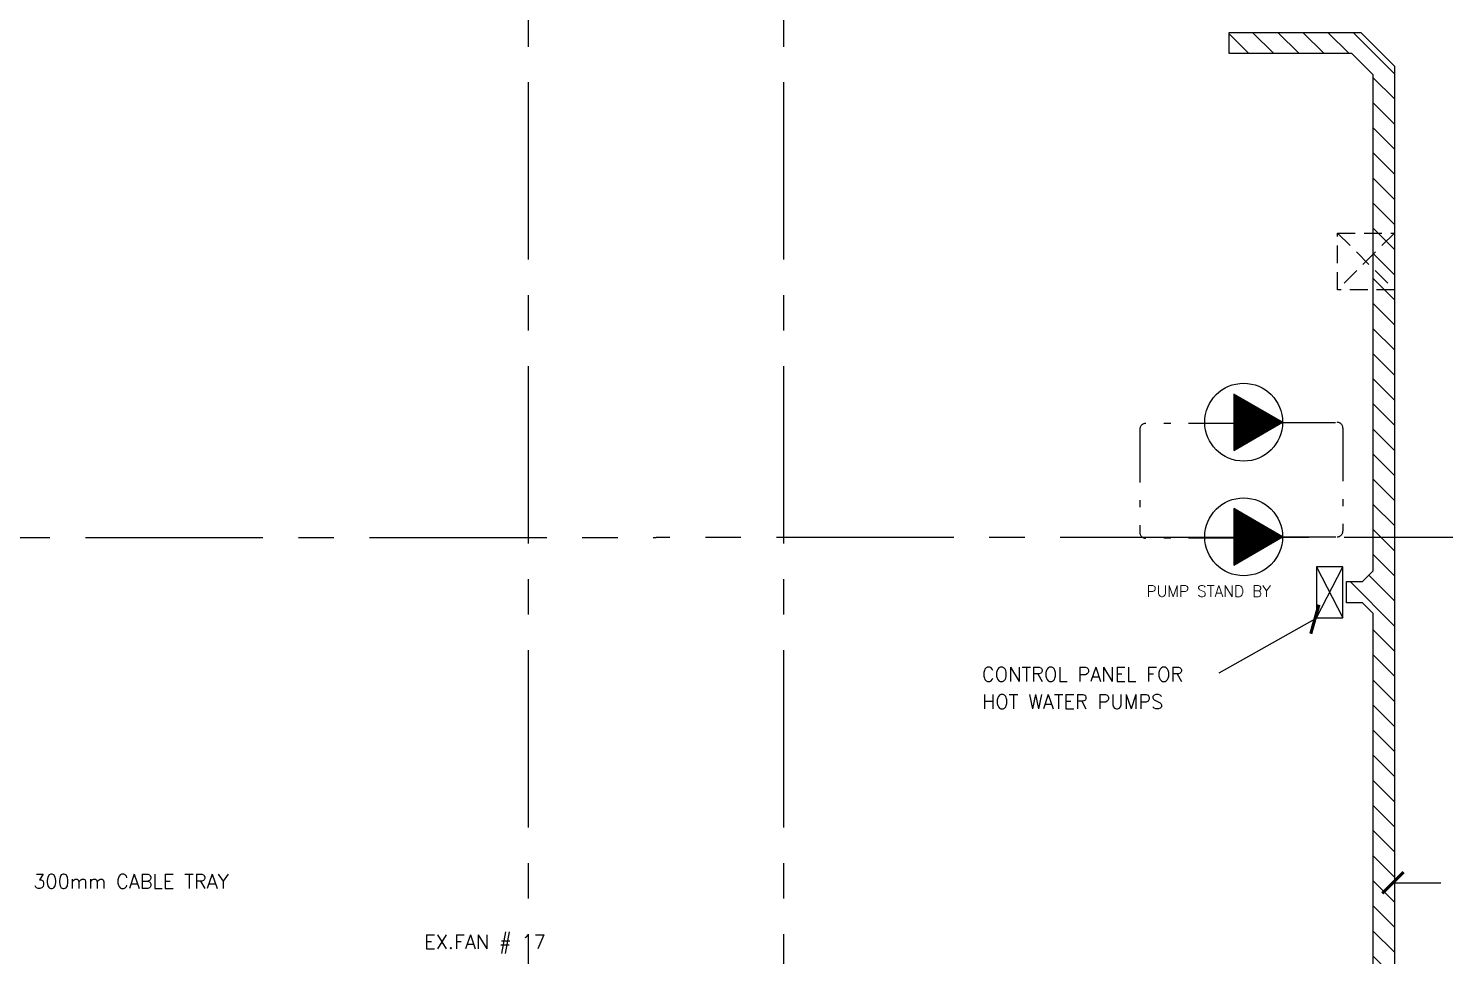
# Model space of a CAD drawing. Extents: x 88808.2 to 88901.9, y 39921.6 to 40000.1.
# Drawn here: x 88868.13 to 88888.08, y 39959.81 to 39972.87 of the extents above; entities that cross this region are included whole.
import ezdxf
from ezdxf.enums import TextEntityAlignment as Align

# ---------------------------------------------------------------- set-up
doc = ezdxf.new("R2010")
doc.units = 0
doc.header["$MEASUREMENT"] = 0
for name, pattern in [('2DASHES', [1.7, 0.75, -0.25, 0.1, -0.25, 0.1, -0.25]), ('CENTERX2', [4, 2.5, -0.5, 0.5, -0.5]), ('HIDDEN', [0.375, 0.25, -0.125])]:
    doc.linetypes.add(name, pattern=pattern)
doc.layers.get('0').update_dxf_attribs({"color": 9, "linetype": 'CONTINUOUS'})
for name, color, linetype in [('AX', 9, 'CONTINUOUS'), ('AXES', 11, 'CENTERX2'), ('E-HATCH', 11, 'CONTINUOUS'), ('E-SOCKETS', 4, 'CONTINUOUS'), ('E-TRAY', 2, 'CONTINUOUS'), ('RM-NAME', 2, 'CONTINUOUS'), ('SHAFT', 9, 'CONTINUOUS')]:
    doc.layers.add(name, color=color, linetype=linetype)
doc.styles.add('ROMANS', font='ROMANS.shx')
doc.dimstyles.new('STANDARD in', dxfattribs={"dimtxt": 0.24, "dimasz": 0.1, "dimexe": 0.07, "dimexo": 0.07, "dimgap": 0.05, "dimtad": 1, "dimdec": 3, "dimzin": 0, "dimdsep": 46, "dimtxsty": 'ROMANS', "dimblk": 'ARCHTICK', "dimcen": 0.05, "dimdle": 0.05, "dimclrd": 4, "dimclre": 4, "dimclrt": 2, "dimadec": 0, "dimazin": 0, "dimtfac": 1, "dimtdec": 3, "dimtmove": 2, "dimatfit": 3, "dimldrblk": 'ARCHTICK', "dimfxl": 0, "dimtolj": 1, "dimtzin": 0, "dimarcsym": 0})

msp = doc.modelspace()

# ---------------------------------------------------------------- hatches: boundary and pattern name
at = {"layer": 'AX'}
h = msp.add_hatch(dxfattribs=at)
h.set_pattern_fill('ANSI31', color=2, scale=80, angle=180, style=0)
h.set_pattern_definition([(225.0000004, (88783.363185, 40062.205783), (0.00707106774, -0.00707106784), [])])
h.paths.add_polyline_path([(88885.796, 39967.325), (88885.109, 39967.722), (88885.109, 39966.928)])
h = msp.add_hatch(dxfattribs=at)
h.set_pattern_fill('ANSI31', color=2, scale=80, angle=180, style=0)
h.set_pattern_definition([(225.0000004, (88783.363185, 40060.5913), (0.00707106774, -0.00707106784), [])])
h.paths.add_polyline_path([(88885.796, 39965.71), (88885.109, 39966.107), (88885.109, 39965.313)])
at = {"layer": 'E-HATCH', "linetype": 'Continuous'}
h = msp.add_hatch(dxfattribs=at)
h.set_pattern_fill('ANSI31', color=256, scale=2, angle=90, style=0)
h.paths.add_polyline_path([(88867.887, 39957.929), (88867.787, 39958.029), (88862.723, 39958.029), (88862.573, 39957.879), (88862.573, 39957.219), (88862.573, 39941.606), (88862.773, 39941.406), (88874.815, 39941.406), (88874.965, 39941.556), (88874.965, 39944.618), (88875.265, 39944.618), (88875.265, 39941.556), (88875.415, 39941.406), (88886.279, 39941.406), (88886.529, 39941.156), (88887.094, 39941.156), (88887.194, 39941.256), (88887.194, 39945.911), (88887.094, 39946.011), (88884.695, 39946.011), (88884.695, 39946.161), (88887.094, 39946.161), (88887.194, 39946.261), (88887.194, 39950.767), (88887.094, 39950.867), (88885.059, 39950.867), (88885.059, 39951.017), (88887.156, 39951.017), (88887.344, 39950.829), (88887.344, 39941.194), (88887.156, 39941.006), (88886.429, 39941.006), (88862.607, 39941.006), (88862.173, 39941.44), (88862.173, 39957.219), (88862.173, 39957.879), (88862.023, 39958.029), (88859.916, 39958.029), (88859.364, 39958.581), (88859.364, 39959.45), (88859.964, 39959.45), (88859.964, 39958.829), (88860.164, 39958.629), (88866.993, 39958.629), (88867.193, 39958.829), (88867.193, 39963.453), (88867.093, 39963.553), (88862.323, 39963.553), (88862.323, 39963.703), (88863.293, 39963.703), (88863.393, 39963.803), (88863.393, 39965.576), (88863.543, 39965.576), (88863.543, 39963.803), (88863.643, 39963.703), (88867.093, 39963.703), (88867.193, 39963.803), (88867.193, 39967.188), (88867.493, 39967.188), (88867.493, 39958.829), (88867.693, 39958.629), (88886.923, 39958.629), (88887.073, 39958.779), (88887.073, 39964.629), (88886.923, 39964.779), (88886.694, 39964.779), (88886.694, 39965.079), (88886.923, 39965.079), (88887.073, 39965.229), (88887.073, 39972.217), (88886.773, 39972.517), (88885.042, 39972.517), (88885.042, 39972.817), (88886.897, 39972.817), (88887.373, 39972.342), (88887.373, 39958.779), (88887.523, 39958.629), (88894.046, 39958.629), (88894.046, 39958.029), (88868.137, 39958.029), (88868.037, 39957.929), (88868.037, 39955.431), (88867.887, 39955.431)])

# ---------------------------------------------------------------- linework, layer by layer
at = {"layer": 'AX', "color": 2}
for p, q in [((88885.796, 39967.325), (88885.109, 39967.722)), ((88885.109, 39967.722), (88885.109, 39966.928)), ((88885.109, 39966.928), (88885.796, 39967.325)), ((88885.796, 39965.71), (88885.109, 39966.107)), ((88885.109, 39966.107), (88885.109, 39965.313)), ((88885.109, 39965.313), (88885.796, 39965.71))]:
    msp.add_line(p, q, dxfattribs=at)
at = {"layer": 'AX', "color": 6, "linetype": '2DASHES'}
for p, q in [((88885.221, 39967.306), (88883.865, 39967.306)), ((88885.792, 39967.323), (88886.564, 39967.323)), ((88883.785, 39967.226), (88883.785, 39965.772)), ((88886.644, 39967.243), (88886.644, 39965.789)), ((88885.796, 39965.71), (88886.58, 39965.71)), ((88885.221, 39965.692), (88883.865, 39965.692))]:
    msp.add_line(p, q, dxfattribs=at)
at = {"layer": 'AX', "color": 3}
for centre, major_axis, start_param, end_param in [((88885.247, 39967.325), (0.388, 0.388), 5.497787, 11.780972), ((88885.247, 39965.71), (-0.388, 0.388), 3.926991, 10.210176)]:
    msp.add_ellipse(centre, major_axis=major_axis, ratio=1, start_param=start_param, end_param=end_param, dxfattribs=at)
at = {"layer": 'AX', "color": 6, "linetype": '2DASHES'}
for centre, major_axis, start_param, end_param in [((88883.865, 39967.226), (0.0566, 0.0566), 0.785398, 2.356194), ((88883.865, 39967.226), (0.0566, 0.0566), 0.785398, 2.356194), ((88886.564, 39967.243), (-0.0566, 0.0566), 3.926991, 5.497787), ((88886.564, 39967.243), (-0.0566, 0.0566), 3.926991, 5.497787), ((88883.865, 39965.772), (-0.0566, 0.0566), 0.785398, 2.356194), ((88883.865, 39965.772), (-0.0566, 0.0566), 0.785398, 2.356194), ((88886.564, 39965.789), (0.0566, 0.0566), 3.926991, 5.497787)]:
    msp.add_ellipse(centre, major_axis=major_axis, ratio=1, start_param=start_param, end_param=end_param, dxfattribs=at)
at = {"layer": 'AXES'}
for p, q in [((88875.17, 39921.615), (88875.17, 39999.428)), ((88878.77, 39921.615), (88878.77, 39999.428)), ((88808.93, 39965.7), (88876.97, 39965.7)), ((88901.164, 39965.7), (88876.97, 39965.7))]:
    msp.add_line(p, q, dxfattribs=at)
at = {"layer": 'E-SOCKETS'}
for points in [[(88886.644, 39965.289), (88886.273, 39965.289), (88886.644, 39964.569), (88886.644, 39964.569)], [(88886.644, 39965.289), (88886.273, 39965.289), (88886.273, 39964.569), (88886.644, 39964.569)], [(88886.644, 39965.289), (88886.273, 39965.289), (88886.273, 39964.569), (88886.273, 39964.569)]]:
    msp.add_lwpolyline(points, close=True, dxfattribs=at)
at = {"layer": 'E-TRAY', "color": 4}
msp.add_lwpolyline([(88867.693, 39958.629), (88886.923, 39958.629), (88887.073, 39958.779), (88887.073, 39964.629), (88886.923, 39964.779), (88886.694, 39964.779), (88886.694, 39965.079), (88886.923, 39965.079), (88887.073, 39965.229), (88887.073, 39972.217), (88886.773, 39972.517), (88885.042, 39972.517), (88885.042, 39972.817), (88886.897, 39972.817), (88887.373, 39972.342), (88887.373, 39958.779), (88887.523, 39958.629), (88894.046, 39958.629), (88894.046, 39958.029), (88868.137, 39958.029), (88868.037, 39957.929)], dxfattribs=at)
at = {"layer": 'SHAFT', "linetype": 'HIDDEN'}
for p, q in [((88886.57, 39969.99), (88887.37, 39969.19)), ((88887.37, 39969.99), (88886.57, 39969.19))]:
    msp.add_line(p, q, dxfattribs=at)
msp.add_lwpolyline([(88886.57, 39969.99), (88887.37, 39969.99), (88887.37, 39969.19), (88886.57, 39969.19)], close=True, dxfattribs=at)

# ---------------------------------------------------------------- texts
at = {"layer": 'E-TRAY', "color": 4, "style": 'ROMANS'}
for s, p in [('CONTROL PANEL FOR', (88881.56, 39963.673)), ('HOT WATER PUMPS', (88881.56, 39963.288)), ('300mm CABLE TRAY', (88868.196, 39960.756))]:
    msp.add_text(s, height=0.2, dxfattribs=at).set_placement(p)
at = {"layer": 'RM-NAME', "style": 'ROMANS', "width": 1}
for s, height, p in [('PUMP STAND BY', 0.16, (88884.755, 39964.945)), ('EX.FAN # 17', 0.2, (88874.559, 39959.991))]:
    msp.add_text(s, height=height, dxfattribs=at).set_placement(p, align=Align.MIDDLE)

# ---------------------------------------------------------------- leaders
at = {"linetype": 'Continuous'}
for points in [[(88886.25, 39964.549), (88884.896, 39963.79)], [(88887.35, 39960.837), (88888.027, 39960.837)]]:
    msp.add_leader(points, dimstyle='STANDARD in', override={"dimasz": 0.3, "dimgap": 0.05, "dimtad": 0}, dxfattribs=at)

doc.saveas('drawing.dxf')
